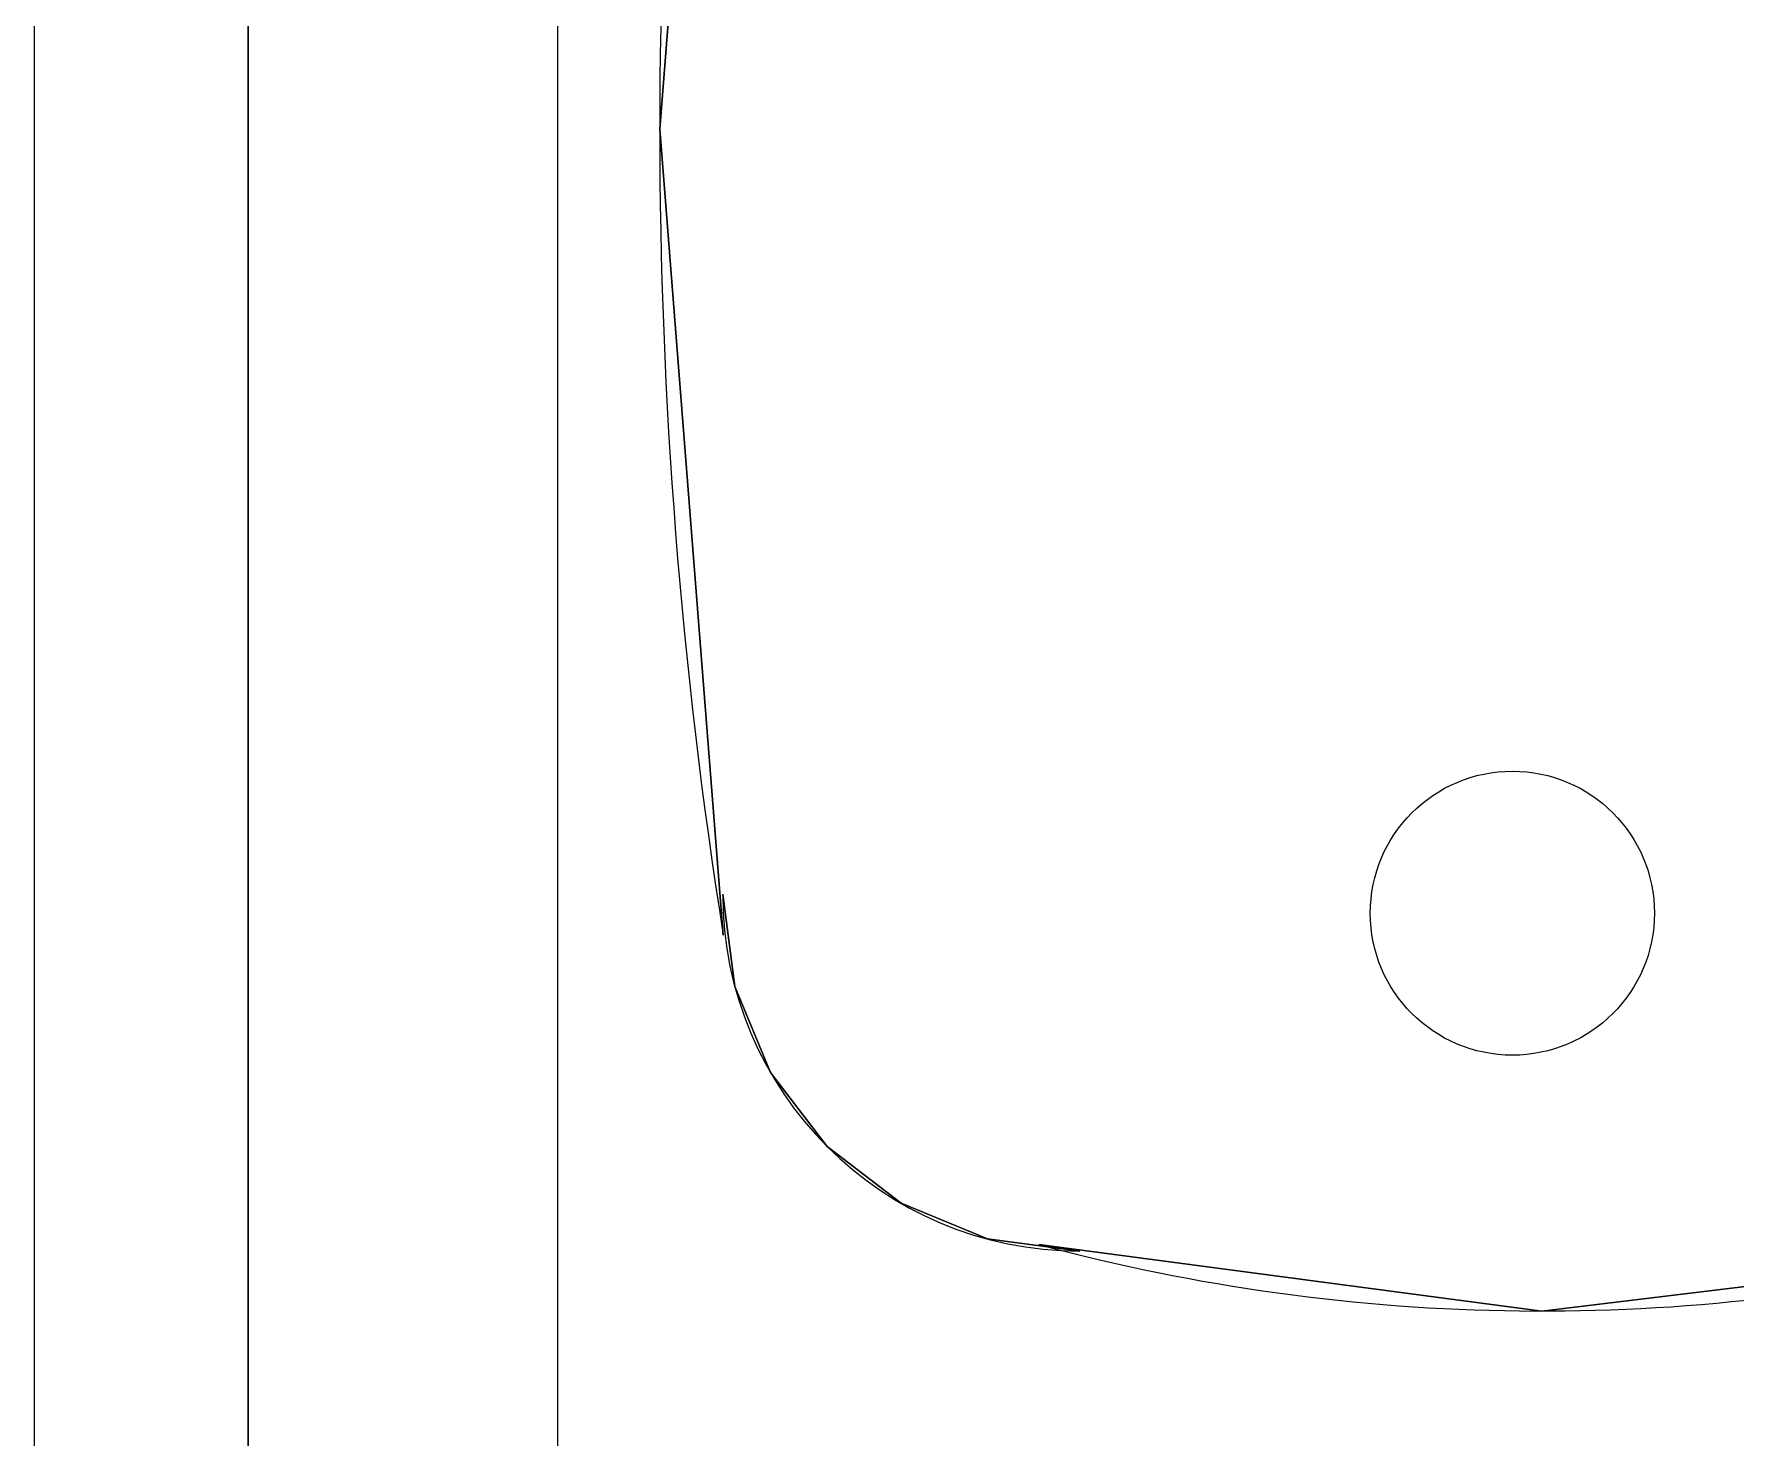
# Model space of a CAD drawing. Header units: millimetres. Extents: x -58291 to 85267, y -25390 to 74943.
# Drawn here: x -5342.8 to -4985.3, y 51880.8 to 52175.8 of the extents above; entities that cross this region are included whole.
import ezdxf

# ---------------------------------------------------------------- set-up
doc = ezdxf.new("R2010")
doc.units = ezdxf.units.MM
doc.layers.add('Basement 01 - Walls', color=3, linetype='Continuous')
doc.layers.add('SANITARY', color=4, linetype='Continuous')

msp = doc.modelspace()

# ---------------------------------------------------------------- linework, layer by layer
at = {"layer": 'Basement 01 - Walls', "color": 3, "linetype": 'Continuous', "lineweight": -3}
for p, q in [((-5342.8, 52975.72, -4600), (-5342.8, 47575.73, -4600)), ((-5232.8, 52975.72, -4600), (-5232.8, 47575.73, -4600))]:
    msp.add_line(p, q, dxfattribs=at)
at = {"layer": 'SANITARY', "linetype": 'Continuous'}
for p, q in [((-5297.82, 50980.83), (-5297.82, 52780.83)), ((-5297.82, 50980.83), (-5297.82, 52780.83)), ((-5297.82, 52780.83, 880), (-5297.82, 50980.83, 880)), ((-5297.82, 50980.83), (-5297.82, 52780.83)), ((-5297.82, 52780.83, 880), (-5297.82, 50980.83, 880)), ((-5297.82, 52780.83, 880), (-5297.82, 50980.83, 880)), ((-5297.82, 50980.83), (-5297.82, 52780.83)), ((-5211.36, 52155.83, 880), (-5198.01, 52325.21, 880)), ((-5198.01, 52325.21, 750), (-5211.36, 52155.83, 750)), ((-5211.36, 52155.83, 880), (-5198.01, 52325.21, 880)), ((-5198.01, 52325.21, 750), (-5211.36, 52155.83, 750)), ((-5198.01, 52325.21, 750), (-5211.36, 52155.83, 750)), ((-5211.36, 52155.83, 880), (-5198.01, 52325.21, 880)), ((-5198.01, 52325.21, 750), (-5211.36, 52155.83, 750)), ((-5211.36, 52155.83, 880), (-5198.01, 52325.21, 880)), ((-5211.36, 52155.83, 880), (-5198.01, 52325.21, 880)), ((-5198.01, 52325.21, 750), (-5211.36, 52155.83, 750)), ((-5211.36, 52155.83, 880), (-5198.01, 52325.21, 880)), ((-5198.01, 52325.21, 750), (-5211.36, 52155.83, 750)), ((-5198.01, 52325.21, 750), (-5211.36, 52155.83, 750)), ((-5211.36, 52155.83, 880), (-5198.01, 52325.21, 880)), ((-5211.36, 52155.83, 880), (-5198.01, 52325.21, 880)), ((-5198.01, 52325.21, 750), (-5211.36, 52155.83, 750)), ((-5198.01, 52325.21, 750), (-5211.36, 52155.83, 750)), ((-5211.36, 52155.83, 880), (-5198.01, 52325.21, 880)), ((-5198.01, 52325.21, 750), (-5211.36, 52155.83, 750)), ((-5211.36, 52155.83, 880), (-5198.01, 52325.21, 880)), ((-5211.36, 52155.83, 880), (-5211.36, 52155.83, 750)), ((-5198.01, 51986.46, 880), (-5211.36, 52155.83, 880)), ((-5211.36, 52155.83, 750), (-5198.01, 51986.46, 750)), ((-5211.36, 52155.83, 750), (-5211.36, 52155.83, 750)), ((-5211.36, 52155.83, 750), (-5211.36, 52155.83, 880)), ((-5211.36, 52155.83, 750), (-5211.36, 52155.83, 750)), ((-5198.01, 51986.46, 880), (-5211.36, 52155.83, 880)), ((-5211.36, 52155.83, 750), (-5211.36, 52155.83, 880)), ((-5211.36, 52155.83, 750), (-5198.01, 51986.46, 750)), ((-5211.36, 52155.83, 880), (-5211.36, 52155.83, 750)), ((-5211.36, 52155.83, 750), (-5211.36, 52155.83, 880)), ((-5211.36, 52155.83, 750), (-5211.36, 52155.83, 750)), ((-5198.01, 51986.46, 880), (-5211.36, 52155.83, 880)), ((-5211.36, 52155.83, 750), (-5198.01, 51986.46, 750)), ((-5211.36, 52155.83, 880), (-5211.36, 52155.83, 750)), ((-5211.36, 52155.83, 880), (-5211.36, 52155.83, 750)), ((-5211.36, 52155.83, 750), (-5211.36, 52155.83, 750)), ((-5211.36, 52155.83, 750), (-5198.01, 51986.46, 750)), ((-5198.01, 51986.46, 880), (-5211.36, 52155.83, 880)), ((-5211.36, 52155.83, 750), (-5211.36, 52155.83, 880)), ((-5211.36, 52155.83, 750), (-5211.36, 52155.83, 880)), ((-5211.36, 52155.83, 750), (-5211.36, 52155.83, 750)), ((-5198.01, 51986.46, 880), (-5211.36, 52155.83, 880)), ((-5211.36, 52155.83, 880), (-5211.36, 52155.83, 750)), ((-5211.36, 52155.83, 750), (-5198.01, 51986.46, 750)), ((-5211.36, 52155.83, 880), (-5211.36, 52155.83, 750)), ((-5211.36, 52155.83, 750), (-5211.36, 52155.83, 750)), ((-5211.36, 52155.83, 750), (-5211.36, 52155.83, 880)), ((-5198.01, 51986.46, 880), (-5211.36, 52155.83, 880)), ((-5211.36, 52155.83, 750), (-5198.01, 51986.46, 750)), ((-5211.36, 52155.83, 750), (-5211.36, 52155.83, 750)), ((-5198.01, 51986.46, 880), (-5211.36, 52155.83, 880)), ((-5211.36, 52155.83, 750), (-5211.36, 52155.83, 880)), ((-5211.36, 52155.83, 880), (-5211.36, 52155.83, 750)), ((-5211.36, 52155.83, 750), (-5198.01, 51986.46, 750)), ((-5198.01, 51986.46, 880), (-5211.36, 52155.83, 880)), ((-5211.36, 52155.83, 750), (-5198.01, 51986.46, 750)), ((-5211.36, 52155.83, 750), (-5211.36, 52155.83, 750)), ((-5211.36, 52155.83, 750), (-5211.36, 52155.83, 880)), ((-5211.36, 52155.83, 880), (-5211.36, 52155.83, 750)), ((-5211.36, 52155.83, 880), (-5211.36, 52155.83, 750)), ((-5211.36, 52155.83, 750), (-5211.36, 52155.83, 880)), ((-5211.36, 52155.83, 750), (-5198.01, 51986.46, 750)), ((-5198.01, 51986.46, 880), (-5211.36, 52155.83, 880)), ((-5211.36, 52155.83, 750), (-5211.36, 52155.83, 750)), ((-5198.01, 51986.46, 880), (-5211.36, 52155.83, 880)), ((-5211.36, 52155.83, 750), (-5211.36, 52155.83, 880)), ((-5211.36, 52155.83, 880), (-5211.36, 52155.83, 750)), ((-5211.36, 52155.83, 750), (-5198.01, 51986.46, 750)), ((-5211.36, 52155.83, 750), (-5211.36, 52155.83, 750)), ((-5198.12, 51995.1, 750), (-5198.12, 51995.1, 750)), ((-5195.56, 51975.69, 880), (-5198.12, 51995.1, 880)), ((-5198.12, 51995.1, 880), (-5198.12, 51995.1, 750)), ((-5198.12, 51995.1, 750), (-5195.56, 51975.69, 750)), ((-5198.12, 51995.1, 880), (-5198.12, 51995.1, 750)), ((-5198.12, 51995.1, 750), (-5195.56, 51975.69, 750)), ((-5195.56, 51975.69, 880), (-5198.12, 51995.1, 880)), ((-5198.12, 51995.1, 750), (-5198.12, 51995.1, 750)), ((-5195.56, 51975.69, 880), (-5198.12, 51995.1, 880)), ((-5198.12, 51995.1, 750), (-5198.12, 51995.1, 750)), ((-5198.12, 51995.1, 750), (-5195.56, 51975.69, 750)), ((-5198.12, 51995.1, 880), (-5198.12, 51995.1, 750)), ((-5198.12, 51995.1, 880), (-5198.12, 51995.1, 750)), ((-5195.56, 51975.69, 880), (-5198.12, 51995.1, 880)), ((-5198.12, 51995.1, 750), (-5195.56, 51975.69, 750)), ((-5198.12, 51995.1, 750), (-5198.12, 51995.1, 750)), ((-5195.56, 51975.69, 880), (-5198.12, 51995.1, 880)), ((-5198.12, 51995.1, 880), (-5198.12, 51995.1, 750)), ((-5198.12, 51995.1, 750), (-5195.56, 51975.69, 750)), ((-5198.12, 51995.1, 750), (-5198.12, 51995.1, 750)), ((-5198.12, 51995.1, 750), (-5198.12, 51995.1, 750)), ((-5198.12, 51995.1, 750), (-5195.56, 51975.69, 750)), ((-5198.12, 51995.1, 880), (-5198.12, 51995.1, 750)), ((-5195.56, 51975.69, 880), (-5198.12, 51995.1, 880)), ((-5198.12, 51995.1, 880), (-5198.12, 51995.1, 750)), ((-5198.12, 51995.1, 750), (-5195.56, 51975.69, 750)), ((-5195.56, 51975.69, 880), (-5198.12, 51995.1, 880)), ((-5198.12, 51995.1, 750), (-5198.12, 51995.1, 750)), ((-5198.12, 51995.1, 750), (-5195.56, 51975.69, 750)), ((-5195.56, 51975.69, 880), (-5198.12, 51995.1, 880)), ((-5198.12, 51995.1, 750), (-5198.12, 51995.1, 750)), ((-5198.12, 51995.1, 880), (-5198.12, 51995.1, 750)), ((-5198.12, 51995.1, 880), (-5198.12, 51995.1, 750)), ((-5195.56, 51975.69, 880), (-5198.12, 51995.1, 880)), ((-5198.12, 51995.1, 750), (-5198.12, 51995.1, 750)), ((-5198.12, 51995.1, 750), (-5195.56, 51975.69, 750)), ((-5198.12, 51995.1, 880), (-5198.12, 51995.1, 750)), ((-5198.12, 51995.1, 750), (-5198.12, 51995.1, 750)), ((-5198.12, 51995.1, 750), (-5195.56, 51975.69, 750)), ((-5195.56, 51975.69, 880), (-5198.12, 51995.1, 880)), ((-5198.01, 51986.46, 750), (-5198.01, 51986.46, 880)), ((-5198.01, 51986.46, 750), (-5198.01, 51986.46, 880)), ((-5198.01, 51986.46, 750), (-5198.01, 51986.46, 880)), ((-5198.01, 51986.46, 750), (-5198.01, 51986.46, 880)), ((-5198.01, 51986.46, 750), (-5198.01, 51986.46, 880)), ((-5198.01, 51986.46, 750), (-5198.01, 51986.46, 880)), ((-5198.01, 51986.46, 750), (-5198.01, 51986.46, 880)), ((-5198.01, 51986.46, 750), (-5198.01, 51986.46, 880)), ((-5198.01, 51986.46, 750), (-5198.01, 51986.46, 880)), ((-5198.01, 51986.46, 750), (-5198.01, 51986.46, 880)), ((-5195.56, 51975.69, 880), (-5195.56, 51975.69, 750)), ((-5195.56, 51975.69, 750), (-5195.56, 51975.69, 750)), ((-5195.56, 51975.69, 750), (-5195.56, 51975.69, 880)), ((-5195.56, 51975.69, 750), (-5188.07, 51957.6, 750)), ((-5188.07, 51957.6, 880), (-5195.56, 51975.69, 880)), ((-5195.56, 51975.69, 750), (-5195.56, 51975.69, 880)), ((-5195.56, 51975.69, 750), (-5195.56, 51975.69, 750)), ((-5195.56, 51975.69, 750), (-5188.07, 51957.6, 750)), ((-5195.56, 51975.69, 880), (-5195.56, 51975.69, 750)), ((-5188.07, 51957.6, 880), (-5195.56, 51975.69, 880)), ((-5195.56, 51975.69, 750), (-5188.07, 51957.6, 750)), ((-5188.07, 51957.6, 880), (-5195.56, 51975.69, 880)), ((-5195.56, 51975.69, 880), (-5195.56, 51975.69, 750)), ((-5195.56, 51975.69, 750), (-5195.56, 51975.69, 750)), ((-5195.56, 51975.69, 750), (-5195.56, 51975.69, 880)), ((-5195.56, 51975.69, 750), (-5188.07, 51957.6, 750)), ((-5195.56, 51975.69, 880), (-5195.56, 51975.69, 750)), ((-5195.56, 51975.69, 750), (-5195.56, 51975.69, 750)), ((-5188.07, 51957.6, 880), (-5195.56, 51975.69, 880)), ((-5195.56, 51975.69, 750), (-5195.56, 51975.69, 880)), ((-5195.56, 51975.69, 750), (-5195.56, 51975.69, 880)), ((-5195.56, 51975.69, 750), (-5195.56, 51975.69, 750)), ((-5195.56, 51975.69, 750), (-5188.07, 51957.6, 750)), ((-5195.56, 51975.69, 880), (-5195.56, 51975.69, 750)), ((-5188.07, 51957.6, 880), (-5195.56, 51975.69, 880)), ((-5195.56, 51975.69, 880), (-5195.56, 51975.69, 750)), ((-5195.56, 51975.69, 750), (-5195.56, 51975.69, 750)), ((-5195.56, 51975.69, 750), (-5188.07, 51957.6, 750)), ((-5195.56, 51975.69, 750), (-5195.56, 51975.69, 880)), ((-5188.07, 51957.6, 880), (-5195.56, 51975.69, 880)), ((-5195.56, 51975.69, 750), (-5188.07, 51957.6, 750)), ((-5195.56, 51975.69, 750), (-5195.56, 51975.69, 750)), ((-5195.56, 51975.69, 750), (-5195.56, 51975.69, 880)), ((-5195.56, 51975.69, 880), (-5195.56, 51975.69, 750)), ((-5188.07, 51957.6, 880), (-5195.56, 51975.69, 880)), ((-5188.07, 51957.6, 880), (-5195.56, 51975.69, 880)), ((-5195.56, 51975.69, 750), (-5195.56, 51975.69, 880)), ((-5195.56, 51975.69, 750), (-5195.56, 51975.69, 750)), ((-5195.56, 51975.69, 750), (-5188.07, 51957.6, 750)), ((-5195.56, 51975.69, 880), (-5195.56, 51975.69, 750)), ((-5195.56, 51975.69, 750), (-5195.56, 51975.69, 880)), ((-5195.56, 51975.69, 750), (-5188.07, 51957.6, 750)), ((-5188.07, 51957.6, 880), (-5195.56, 51975.69, 880)), ((-5195.56, 51975.69, 750), (-5195.56, 51975.69, 750)), ((-5195.56, 51975.69, 880), (-5195.56, 51975.69, 750)), ((-5195.56, 51975.69, 750), (-5195.56, 51975.69, 750)), ((-5195.56, 51975.69, 880), (-5195.56, 51975.69, 750)), ((-5195.56, 51975.69, 750), (-5188.07, 51957.6, 750)), ((-5188.07, 51957.6, 880), (-5195.56, 51975.69, 880)), ((-5195.56, 51975.69, 750), (-5195.56, 51975.69, 880)), ((-5188.07, 51957.6, 880), (-5188.07, 51957.6, 750)), ((-5188.07, 51957.6, 750), (-5188.07, 51957.6, 880)), ((-5188.07, 51957.6, 750), (-5188.07, 51957.6, 750)), ((-5188.07, 51957.6, 750), (-5176.15, 51942.07, 750)), ((-5176.15, 51942.07, 880), (-5188.07, 51957.6, 880)), ((-5188.07, 51957.6, 750), (-5188.07, 51957.6, 750)), ((-5188.07, 51957.6, 880), (-5188.07, 51957.6, 750)), ((-5188.07, 51957.6, 750), (-5176.15, 51942.07, 750)), ((-5176.15, 51942.07, 880), (-5188.07, 51957.6, 880)), ((-5188.07, 51957.6, 750), (-5188.07, 51957.6, 880)), ((-5188.07, 51957.6, 750), (-5176.15, 51942.07, 750)), ((-5188.07, 51957.6, 880), (-5188.07, 51957.6, 750)), ((-5176.15, 51942.07, 880), (-5188.07, 51957.6, 880)), ((-5188.07, 51957.6, 750), (-5188.07, 51957.6, 880)), ((-5188.07, 51957.6, 750), (-5188.07, 51957.6, 750)), ((-5188.07, 51957.6, 880), (-5188.07, 51957.6, 750)), ((-5188.07, 51957.6, 750), (-5176.15, 51942.07, 750)), ((-5188.07, 51957.6, 750), (-5188.07, 51957.6, 750)), ((-5188.07, 51957.6, 750), (-5188.07, 51957.6, 880)), ((-5176.15, 51942.07, 880), (-5188.07, 51957.6, 880)), ((-5188.07, 51957.6, 750), (-5188.07, 51957.6, 880)), ((-5188.07, 51957.6, 880), (-5188.07, 51957.6, 750)), ((-5188.07, 51957.6, 750), (-5188.07, 51957.6, 750)), ((-5188.07, 51957.6, 750), (-5176.15, 51942.07, 750)), ((-5176.15, 51942.07, 880), (-5188.07, 51957.6, 880)), ((-5188.07, 51957.6, 750), (-5188.07, 51957.6, 880)), ((-5176.15, 51942.07, 880), (-5188.07, 51957.6, 880)), ((-5188.07, 51957.6, 750), (-5188.07, 51957.6, 750)), ((-5188.07, 51957.6, 880), (-5188.07, 51957.6, 750)), ((-5188.07, 51957.6, 750), (-5176.15, 51942.07, 750)), ((-5176.15, 51942.07, 880), (-5188.07, 51957.6, 880)), ((-5188.07, 51957.6, 750), (-5176.15, 51942.07, 750)), ((-5188.07, 51957.6, 880), (-5188.07, 51957.6, 750)), ((-5188.07, 51957.6, 750), (-5188.07, 51957.6, 880)), ((-5188.07, 51957.6, 750), (-5188.07, 51957.6, 750)), ((-5188.07, 51957.6, 880), (-5188.07, 51957.6, 750)), ((-5188.07, 51957.6, 750), (-5176.15, 51942.07, 750)), ((-5188.07, 51957.6, 750), (-5188.07, 51957.6, 750)), ((-5188.07, 51957.6, 750), (-5188.07, 51957.6, 880)), ((-5176.15, 51942.07, 880), (-5188.07, 51957.6, 880)), ((-5188.07, 51957.6, 880), (-5188.07, 51957.6, 750)), ((-5188.07, 51957.6, 750), (-5188.07, 51957.6, 880)), ((-5188.07, 51957.6, 750), (-5176.15, 51942.07, 750)), ((-5188.07, 51957.6, 750), (-5188.07, 51957.6, 750)), ((-5176.15, 51942.07, 880), (-5188.07, 51957.6, 880)), ((-5188.07, 51957.6, 880), (-5188.07, 51957.6, 750)), ((-5188.07, 51957.6, 750), (-5188.07, 51957.6, 750)), ((-5188.07, 51957.6, 750), (-5188.07, 51957.6, 880)), ((-5176.15, 51942.07, 880), (-5188.07, 51957.6, 880)), ((-5188.07, 51957.6, 750), (-5176.15, 51942.07, 750)), ((-5176.15, 51942.07, 750), (-5176.15, 51942.07, 880)), ((-5160.62, 51930.15, 880), (-5176.15, 51942.07, 880)), ((-5176.15, 51942.07, 750), (-5160.62, 51930.15, 750)), ((-5176.15, 51942.07, 750), (-5176.15, 51942.07, 750)), ((-5176.15, 51942.07, 880), (-5176.15, 51942.07, 750)), ((-5176.15, 51942.07, 880), (-5176.15, 51942.07, 750)), ((-5176.15, 51942.07, 750), (-5160.62, 51930.15, 750)), ((-5176.15, 51942.07, 750), (-5176.15, 51942.07, 750)), ((-5176.15, 51942.07, 750), (-5176.15, 51942.07, 880)), ((-5160.62, 51930.15, 880), (-5176.15, 51942.07, 880)), ((-5176.15, 51942.07, 750), (-5176.15, 51942.07, 880)), ((-5176.15, 51942.07, 880), (-5176.15, 51942.07, 750)), ((-5176.15, 51942.07, 750), (-5160.62, 51930.15, 750)), ((-5160.62, 51930.15, 880), (-5176.15, 51942.07, 880)), ((-5176.15, 51942.07, 750), (-5176.15, 51942.07, 750)), ((-5176.15, 51942.07, 880), (-5176.15, 51942.07, 750)), ((-5176.15, 51942.07, 750), (-5160.62, 51930.15, 750)), ((-5160.62, 51930.15, 880), (-5176.15, 51942.07, 880)), ((-5176.15, 51942.07, 750), (-5176.15, 51942.07, 880)), ((-5176.15, 51942.07, 750), (-5176.15, 51942.07, 750)), ((-5176.15, 51942.07, 750), (-5160.62, 51930.15, 750)), ((-5176.15, 51942.07, 750), (-5176.15, 51942.07, 880)), ((-5176.15, 51942.07, 880), (-5176.15, 51942.07, 750)), ((-5160.62, 51930.15, 880), (-5176.15, 51942.07, 880)), ((-5176.15, 51942.07, 750), (-5176.15, 51942.07, 750)), ((-5176.15, 51942.07, 750), (-5176.15, 51942.07, 880)), ((-5176.15, 51942.07, 880), (-5176.15, 51942.07, 750)), ((-5176.15, 51942.07, 750), (-5176.15, 51942.07, 750)), ((-5160.62, 51930.15, 880), (-5176.15, 51942.07, 880)), ((-5176.15, 51942.07, 750), (-5160.62, 51930.15, 750)), ((-5176.15, 51942.07, 750), (-5160.62, 51930.15, 750)), ((-5160.62, 51930.15, 880), (-5176.15, 51942.07, 880)), ((-5176.15, 51942.07, 750), (-5176.15, 51942.07, 880)), ((-5176.15, 51942.07, 880), (-5176.15, 51942.07, 750)), ((-5176.15, 51942.07, 750), (-5176.15, 51942.07, 750)), ((-5176.15, 51942.07, 750), (-5176.15, 51942.07, 750)), ((-5160.62, 51930.15, 880), (-5176.15, 51942.07, 880)), ((-5176.15, 51942.07, 750), (-5176.15, 51942.07, 880)), ((-5176.15, 51942.07, 880), (-5176.15, 51942.07, 750)), ((-5176.15, 51942.07, 750), (-5160.62, 51930.15, 750)), ((-5176.15, 51942.07, 880), (-5176.15, 51942.07, 750)), ((-5176.15, 51942.07, 750), (-5176.15, 51942.07, 880)), ((-5160.62, 51930.15, 880), (-5176.15, 51942.07, 880)), ((-5176.15, 51942.07, 750), (-5160.62, 51930.15, 750)), ((-5176.15, 51942.07, 750), (-5176.15, 51942.07, 750)), ((-5176.15, 51942.07, 750), (-5160.62, 51930.15, 750)), ((-5176.15, 51942.07, 880), (-5176.15, 51942.07, 750)), ((-5176.15, 51942.07, 750), (-5176.15, 51942.07, 750)), ((-5160.62, 51930.15, 880), (-5176.15, 51942.07, 880)), ((-5176.15, 51942.07, 750), (-5176.15, 51942.07, 880)), ((-5160.62, 51930.15, 750), (-5142.53, 51922.66, 750)), ((-5160.62, 51930.15, 750), (-5160.62, 51930.15, 750)), ((-5160.62, 51930.15, 880), (-5160.62, 51930.15, 750)), ((-5142.53, 51922.66, 880), (-5160.62, 51930.15, 880)), ((-5160.62, 51930.15, 750), (-5160.62, 51930.15, 880)), ((-5160.62, 51930.15, 750), (-5160.62, 51930.15, 750)), ((-5160.62, 51930.15, 880), (-5160.62, 51930.15, 750)), ((-5142.53, 51922.66, 880), (-5160.62, 51930.15, 880)), ((-5160.62, 51930.15, 750), (-5160.62, 51930.15, 880)), ((-5160.62, 51930.15, 750), (-5142.53, 51922.66, 750)), ((-5160.62, 51930.15, 750), (-5142.53, 51922.66, 750)), ((-5160.62, 51930.15, 880), (-5160.62, 51930.15, 750)), ((-5160.62, 51930.15, 750), (-5160.62, 51930.15, 750)), ((-5160.62, 51930.15, 750), (-5160.62, 51930.15, 880)), ((-5142.53, 51922.66, 880), (-5160.62, 51930.15, 880)), ((-5142.53, 51922.66, 880), (-5160.62, 51930.15, 880)), ((-5160.62, 51930.15, 880), (-5160.62, 51930.15, 750)), ((-5160.62, 51930.15, 750), (-5142.53, 51922.66, 750)), ((-5160.62, 51930.15, 750), (-5160.62, 51930.15, 880)), ((-5160.62, 51930.15, 750), (-5160.62, 51930.15, 750)), ((-5142.53, 51922.66, 880), (-5160.62, 51930.15, 880)), ((-5160.62, 51930.15, 750), (-5142.53, 51922.66, 750)), ((-5160.62, 51930.15, 750), (-5160.62, 51930.15, 750)), ((-5160.62, 51930.15, 880), (-5160.62, 51930.15, 750)), ((-5160.62, 51930.15, 750), (-5160.62, 51930.15, 880)), ((-5142.53, 51922.66, 880), (-5160.62, 51930.15, 880)), ((-5160.62, 51930.15, 750), (-5160.62, 51930.15, 880)), ((-5160.62, 51930.15, 750), (-5142.53, 51922.66, 750)), ((-5160.62, 51930.15, 750), (-5160.62, 51930.15, 750)), ((-5160.62, 51930.15, 880), (-5160.62, 51930.15, 750)), ((-5160.62, 51930.15, 880), (-5160.62, 51930.15, 750)), ((-5142.53, 51922.66, 880), (-5160.62, 51930.15, 880)), ((-5160.62, 51930.15, 750), (-5160.62, 51930.15, 750)), ((-5160.62, 51930.15, 750), (-5160.62, 51930.15, 880)), ((-5160.62, 51930.15, 750), (-5142.53, 51922.66, 750)), ((-5160.62, 51930.15, 750), (-5160.62, 51930.15, 750)), ((-5160.62, 51930.15, 750), (-5142.53, 51922.66, 750)), ((-5160.62, 51930.15, 750), (-5160.62, 51930.15, 880)), ((-5160.62, 51930.15, 880), (-5160.62, 51930.15, 750)), ((-5142.53, 51922.66, 880), (-5160.62, 51930.15, 880)), ((-5160.62, 51930.15, 750), (-5160.62, 51930.15, 880)), ((-5160.62, 51930.15, 750), (-5160.62, 51930.15, 750)), ((-5160.62, 51930.15, 880), (-5160.62, 51930.15, 750)), ((-5142.53, 51922.66, 880), (-5160.62, 51930.15, 880)), ((-5160.62, 51930.15, 750), (-5142.53, 51922.66, 750)), ((-5160.62, 51930.15, 750), (-5160.62, 51930.15, 750)), ((-5160.62, 51930.15, 880), (-5160.62, 51930.15, 750)), ((-5142.53, 51922.66, 880), (-5160.62, 51930.15, 880)), ((-5160.62, 51930.15, 750), (-5142.53, 51922.66, 750)), ((-5160.62, 51930.15, 750), (-5160.62, 51930.15, 880)), ((-5142.53, 51922.66, 750), (-5123.12, 51920.1, 750)), ((-5142.53, 51922.66, 880), (-5142.53, 51922.66, 750)), ((-5142.53, 51922.66, 750), (-5142.53, 51922.66, 880)), ((-5123.12, 51920.1, 880), (-5142.53, 51922.66, 880)), ((-5142.53, 51922.66, 750), (-5142.53, 51922.66, 750)), ((-5142.53, 51922.66, 880), (-5142.53, 51922.66, 750)), ((-5142.53, 51922.66, 750), (-5142.53, 51922.66, 880)), ((-5142.53, 51922.66, 750), (-5123.12, 51920.1, 750)), ((-5123.12, 51920.1, 880), (-5142.53, 51922.66, 880)), ((-5142.53, 51922.66, 750), (-5142.53, 51922.66, 750)), ((-5142.53, 51922.66, 750), (-5142.53, 51922.66, 750)), ((-5142.53, 51922.66, 880), (-5142.53, 51922.66, 750)), ((-5142.53, 51922.66, 750), (-5123.12, 51920.1, 750)), ((-5123.12, 51920.1, 880), (-5142.53, 51922.66, 880)), ((-5142.53, 51922.66, 750), (-5142.53, 51922.66, 880)), ((-5142.53, 51922.66, 750), (-5123.12, 51920.1, 750)), ((-5142.53, 51922.66, 880), (-5142.53, 51922.66, 750)), ((-5142.53, 51922.66, 750), (-5142.53, 51922.66, 750)), ((-5123.12, 51920.1, 880), (-5142.53, 51922.66, 880)), ((-5142.53, 51922.66, 750), (-5142.53, 51922.66, 880)), ((-5123.12, 51920.1, 880), (-5142.53, 51922.66, 880)), ((-5142.53, 51922.66, 750), (-5142.53, 51922.66, 750)), ((-5142.53, 51922.66, 750), (-5142.53, 51922.66, 880)), ((-5142.53, 51922.66, 750), (-5123.12, 51920.1, 750)), ((-5142.53, 51922.66, 880), (-5142.53, 51922.66, 750)), ((-5142.53, 51922.66, 750), (-5142.53, 51922.66, 750)), ((-5123.12, 51920.1, 880), (-5142.53, 51922.66, 880)), ((-5142.53, 51922.66, 750), (-5142.53, 51922.66, 880)), ((-5142.53, 51922.66, 750), (-5123.12, 51920.1, 750)), ((-5142.53, 51922.66, 880), (-5142.53, 51922.66, 750)), ((-5142.53, 51922.66, 880), (-5142.53, 51922.66, 750)), ((-5142.53, 51922.66, 750), (-5142.53, 51922.66, 880)), ((-5142.53, 51922.66, 750), (-5123.12, 51920.1, 750)), ((-5142.53, 51922.66, 750), (-5142.53, 51922.66, 750)), ((-5123.12, 51920.1, 880), (-5142.53, 51922.66, 880)), ((-5123.12, 51920.1, 880), (-5142.53, 51922.66, 880)), ((-5142.53, 51922.66, 750), (-5123.12, 51920.1, 750)), ((-5142.53, 51922.66, 750), (-5142.53, 51922.66, 750)), ((-5142.53, 51922.66, 750), (-5142.53, 51922.66, 880)), ((-5142.53, 51922.66, 880), (-5142.53, 51922.66, 750)), ((-5142.53, 51922.66, 880), (-5142.53, 51922.66, 750)), ((-5142.53, 51922.66, 750), (-5123.12, 51920.1, 750)), ((-5142.53, 51922.66, 750), (-5142.53, 51922.66, 750)), ((-5123.12, 51920.1, 880), (-5142.53, 51922.66, 880)), ((-5142.53, 51922.66, 750), (-5142.53, 51922.66, 880)), ((-5142.53, 51922.66, 750), (-5142.53, 51922.66, 880)), ((-5142.53, 51922.66, 750), (-5142.53, 51922.66, 750)), ((-5123.12, 51920.1, 880), (-5142.53, 51922.66, 880)), ((-5142.53, 51922.66, 750), (-5123.12, 51920.1, 750)), ((-5142.53, 51922.66, 880), (-5142.53, 51922.66, 750)), ((-5131.7, 51921.49, 750), (-5026.06, 51907.51, 750)), ((-5131.7, 51921.49, 880), (-5131.7, 51921.49, 750)), ((-5026.06, 51907.51, 880), (-5131.7, 51921.49, 880)), ((-5131.7, 51921.49, 750), (-5131.7, 51921.49, 750)), ((-5131.7, 51921.49, 750), (-5131.7, 51921.49, 750)), ((-5131.7, 51921.49, 750), (-5026.06, 51907.51, 750)), ((-5026.06, 51907.51, 880), (-5131.7, 51921.49, 880)), ((-5131.7, 51921.49, 880), (-5131.7, 51921.49, 750)), ((-5131.7, 51921.49, 880), (-5131.7, 51921.49, 750)), ((-5131.7, 51921.49, 750), (-5026.06, 51907.51, 750)), ((-5026.06, 51907.51, 880), (-5131.7, 51921.49, 880)), ((-5131.7, 51921.49, 750), (-5131.7, 51921.49, 750)), ((-5131.7, 51921.49, 880), (-5131.7, 51921.49, 750)), ((-5131.7, 51921.49, 750), (-5026.06, 51907.51, 750)), ((-5026.06, 51907.51, 880), (-5131.7, 51921.49, 880)), ((-5131.7, 51921.49, 880), (-5131.7, 51921.49, 750)), ((-5026.06, 51907.51, 880), (-5131.7, 51921.49, 880)), ((-5131.7, 51921.49, 750), (-5131.7, 51921.49, 750)), ((-5131.7, 51921.49, 880), (-5131.7, 51921.49, 750)), ((-5131.7, 51921.49, 750), (-5026.06, 51907.51, 750)), ((-5131.7, 51921.49, 750), (-5026.06, 51907.51, 750)), ((-5131.7, 51921.49, 750), (-5131.7, 51921.49, 750)), ((-5131.7, 51921.49, 880), (-5131.7, 51921.49, 750)), ((-5026.06, 51907.51, 880), (-5131.7, 51921.49, 880)), ((-5026.06, 51907.51, 880), (-5131.7, 51921.49, 880)), ((-5131.7, 51921.49, 750), (-5131.7, 51921.49, 750)), ((-5131.7, 51921.49, 750), (-5026.06, 51907.51, 750)), ((-5131.7, 51921.49, 880), (-5131.7, 51921.49, 750)), ((-5026.06, 51907.51, 880), (-5131.7, 51921.49, 880)), ((-5131.7, 51921.49, 880), (-5131.7, 51921.49, 750)), ((-5131.7, 51921.49, 750), (-5026.06, 51907.51, 750)), ((-5131.7, 51921.49, 750), (-5131.7, 51921.49, 750)), ((-5131.7, 51921.49, 750), (-5131.7, 51921.49, 750)), ((-5131.7, 51921.49, 750), (-5026.06, 51907.51, 750)), ((-5026.06, 51907.51, 880), (-5131.7, 51921.49, 880)), ((-5131.7, 51921.49, 750), (-5131.7, 51921.49, 750)), ((-5131.7, 51921.49, 880), (-5131.7, 51921.49, 750)), ((-5026.06, 51907.51, 880), (-5131.7, 51921.49, 880)), ((-5131.7, 51921.49, 750), (-5026.06, 51907.51, 750)), ((-5131.7, 51921.49, 750), (-5131.7, 51921.49, 750)), ((-5123.12, 51920.1, 750), (-5123.12, 51920.1, 880)), ((-5123.12, 51920.1, 750), (-5123.12, 51920.1, 880)), ((-5123.12, 51920.1, 750), (-5123.12, 51920.1, 880)), ((-5123.12, 51920.1, 750), (-5123.12, 51920.1, 880)), ((-5123.12, 51920.1, 750), (-5123.12, 51920.1, 880)), ((-5123.12, 51920.1, 750), (-5123.12, 51920.1, 880)), ((-5123.12, 51920.1, 750), (-5123.12, 51920.1, 880)), ((-5123.12, 51920.1, 750), (-5123.12, 51920.1, 880)), ((-5123.12, 51920.1, 750), (-5123.12, 51920.1, 880)), ((-5123.12, 51920.1, 750), (-5123.12, 51920.1, 880)), ((-5026.06, 51907.51, 750), (-4929.44, 51919.17, 750)), ((-4929.44, 51919.17, 880), (-5026.06, 51907.51, 880)), ((-5026.06, 51907.51, 750), (-4929.44, 51919.17, 750)), ((-4929.44, 51919.17, 880), (-5026.06, 51907.51, 880)), ((-4929.44, 51919.17, 880), (-5026.06, 51907.51, 880)), ((-5026.06, 51907.51, 750), (-4929.44, 51919.17, 750)), ((-4929.44, 51919.17, 880), (-5026.06, 51907.51, 880)), ((-5026.06, 51907.51, 750), (-4929.44, 51919.17, 750)), ((-4929.44, 51919.17, 880), (-5026.06, 51907.51, 880)), ((-5026.06, 51907.51, 750), (-4929.44, 51919.17, 750)), ((-4929.44, 51919.17, 880), (-5026.06, 51907.51, 880)), ((-4929.44, 51919.17, 880), (-5026.06, 51907.51, 880)), ((-5026.06, 51907.51, 750), (-4929.44, 51919.17, 750)), ((-4929.44, 51919.17, 880), (-5026.06, 51907.51, 880)), ((-5026.06, 51907.51, 750), (-4929.44, 51919.17, 750)), ((-5026.06, 51907.51, 750), (-4929.44, 51919.17, 750)), ((-4929.44, 51919.17, 880), (-5026.06, 51907.51, 880)), ((-5026.06, 51907.51, 750), (-4929.44, 51919.17, 750)), ((-5026.06, 51907.51, 750), (-4929.44, 51919.17, 750)), ((-4929.44, 51919.17, 880), (-5026.06, 51907.51, 880)), ((-5026.06, 51907.51, 750), (-5026.06, 51907.51, 750)), ((-5026.06, 51907.51, 880), (-5026.06, 51907.51, 750)), ((-5026.06, 51907.51, 750), (-5026.06, 51907.51, 880)), ((-5026.06, 51907.51, 750), (-5026.06, 51907.51, 880)), ((-5026.06, 51907.51, 880), (-5026.06, 51907.51, 750)), ((-5026.06, 51907.51, 750), (-5026.06, 51907.51, 750)), ((-5026.06, 51907.51, 880), (-5026.06, 51907.51, 750)), ((-5026.06, 51907.51, 750), (-5026.06, 51907.51, 880)), ((-5026.06, 51907.51, 750), (-5026.06, 51907.51, 750)), ((-5026.06, 51907.51, 880), (-5026.06, 51907.51, 750)), ((-5026.06, 51907.51, 750), (-5026.06, 51907.51, 880)), ((-5026.06, 51907.51, 880), (-5026.06, 51907.51, 750)), ((-5026.06, 51907.51, 750), (-5026.06, 51907.51, 750)), ((-5026.06, 51907.51, 750), (-5026.06, 51907.51, 750)), ((-5026.06, 51907.51, 750), (-5026.06, 51907.51, 880)), ((-5026.06, 51907.51, 880), (-5026.06, 51907.51, 750)), ((-5026.06, 51907.51, 880), (-5026.06, 51907.51, 750)), ((-5026.06, 51907.51, 750), (-5026.06, 51907.51, 880)), ((-5026.06, 51907.51, 750), (-5026.06, 51907.51, 750)), ((-5026.06, 51907.51, 750), (-5026.06, 51907.51, 880)), ((-5026.06, 51907.51, 750), (-5026.06, 51907.51, 750)), ((-5026.06, 51907.51, 880), (-5026.06, 51907.51, 750)), ((-5026.06, 51907.51, 750), (-5026.06, 51907.51, 880)), ((-5026.06, 51907.51, 750), (-5026.06, 51907.51, 750)), ((-5026.06, 51907.51, 880), (-5026.06, 51907.51, 750)), ((-5026.06, 51907.51, 750), (-5026.06, 51907.51, 750)), ((-5026.06, 51907.51, 750), (-5026.06, 51907.51, 880)), ((-5026.06, 51907.51, 880), (-5026.06, 51907.51, 750)), ((-5026.06, 51907.51, 750), (-5026.06, 51907.51, 750)), ((-5026.06, 51907.51, 750), (-5026.06, 51907.51, 880))]:
    msp.add_line(p, q, dxfattribs=at)
msp.add_circle((-5032.23, 51991.1), 29.84, dxfattribs=at)
for centre, radius, start, end in [((-4130.38, 52155.83), 1080.98, 170.98513, 189.01448), ((-5123.12, 51995.1), 75, 180, 270), ((-5026.06, 52313.51), 406, 254.9188, 283.7665)]:
    msp.add_arc(centre, radius, start, end, dxfattribs=at)

doc.saveas('drawing.dxf')
